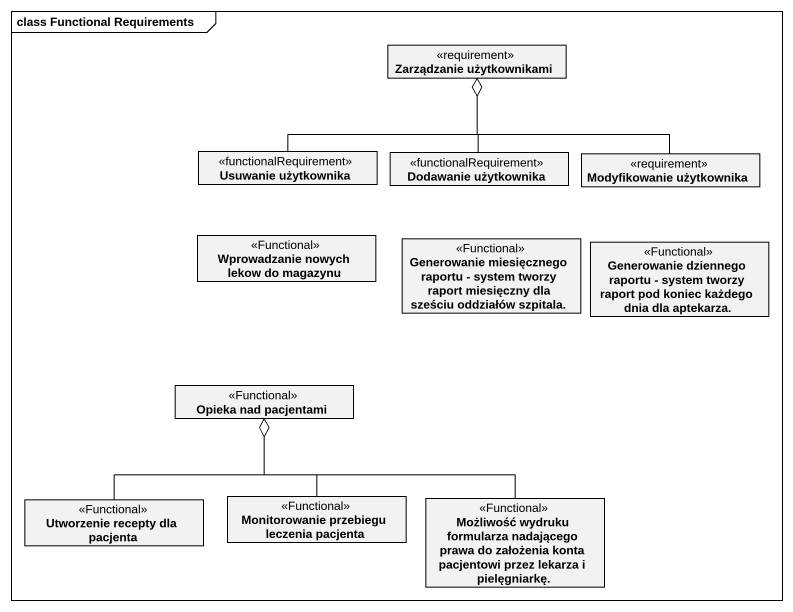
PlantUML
@startuml
mainframe class Functional Requirements
hide circle
hide empty members
class "Zarządzanie użytkownikami" as Zarządzanie_użytkownikami <<requirement>>
class "Usuwanie użytkownika" as Usuwanie_użytkownika <<functionalRequirement>>
class "Dodawanie użytkownika" as Dodawanie_użytkownika <<functionalRequirement>>
class "Modyfikowanie użytkownika" as Modyfikowanie_użytkownika <<requirement>>
class "Wprowadzanie nowych lekow do magazynu" as Wprowadzanie_nowych_lekow <<Functional>>
class "Generowanie miesięcznego raportu - system tworzy raport miesięczny dla sześciu oddziałów szpitala." as Generowanie_miesięcznego <<Functional>>
class "Generowanie dziennego raportu - system tworzy raport pod koniec każdego dnia dla aptekarza." as Generowanie_dziennego <<Functional>>
class "Opieka nad pacjentami" as Opieka_nad_pacjentami <<Functional>>
class "Utworzenie recepty dla pacjenta" as Utworzenie_recepty_dla <<Functional>>
class "Monitorowanie przebiegu leczenia pacjenta" as Monitorowanie_przebiegu <<Functional>>
class "Możliwość wydruku formularza nadającego prawa do założenia konta pacjentowi przez lekarza i pielęgniarkę." as Możliwość_wydruku <<Functional>>
Usuwanie_użytkownika -right-o Zarządzanie_użytkownikami
Dodawanie_użytkownika -up-o Zarządzanie_użytkownikami
Modyfikowanie_użytkownika -left-o Zarządzanie_użytkownikami
Utworzenie_recepty_dla -up-o Opieka_nad_pacjentami
Monitorowanie_przebiegu -up-o Opieka_nad_pacjentami
Możliwość_wydruku -left-o Opieka_nad_pacjentami
@enduml
